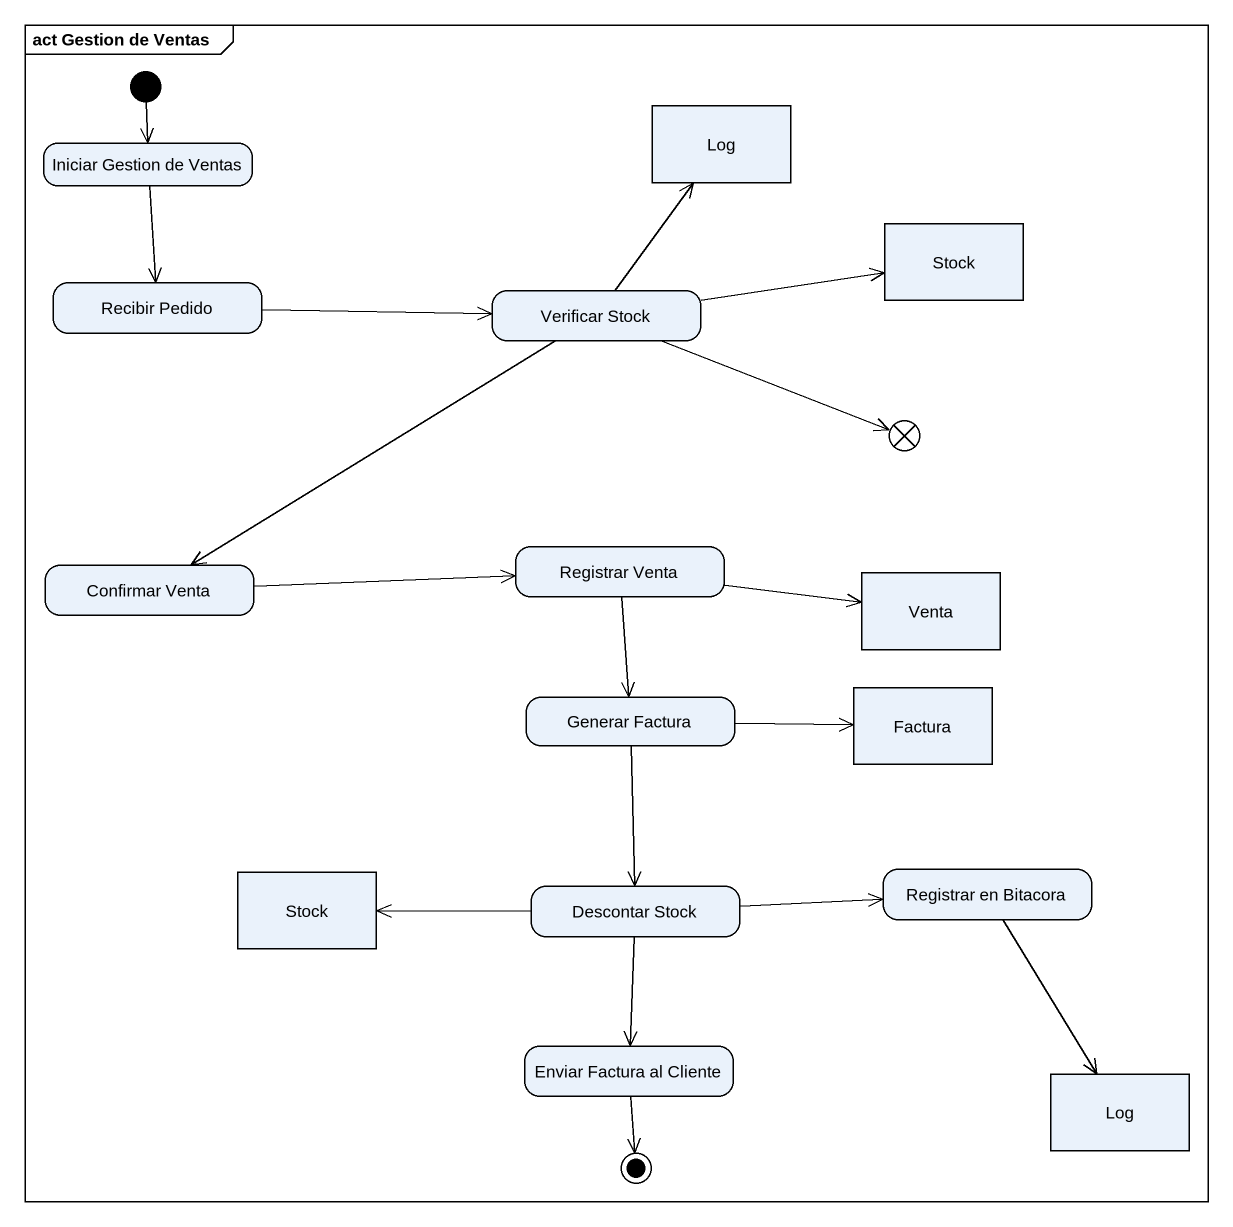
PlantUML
@startuml
mainframe act Gestion de Ventas
hide empty description
state "Iniciar Gestion de Ventas" as Iniciar_Gestion_de_Ventas
state Log <<object>>
state Stock <<object>>
state "Recibir Pedido" as Recibir_Pedido
state "Verificar Stock" as Verificar_Stock
state flowfinal1 <<end>>
state "Confirmar Venta" as Confirmar_Venta
state "Registrar Venta" as Registrar_Venta
state Venta <<object>>
state "Generar Factura" as Generar_Factura
state Factura <<object>>
state "Stock" as Stock_2 <<object>>
state "Registrar en Bitacora" as Registrar_en_Bitacora
state "Descontar Stock" as Descontar_Stock
state "Enviar Factura al Cliente" as Enviar_Factura_al_Cliente
state "Log" as Log_2 <<object>>
[*] --> Iniciar_Gestion_de_Ventas
Iniciar_Gestion_de_Ventas --> Recibir_Pedido
Recibir_Pedido -right-> Verificar_Stock
Verificar_Stock -up-> Log
Verificar_Stock -right-> Stock
Verificar_Stock -right-> flowfinal1
Verificar_Stock --> Confirmar_Venta
Confirmar_Venta -right-> Registrar_Venta
Registrar_Venta -right-> Venta
Registrar_Venta --> Generar_Factura
Generar_Factura -right-> Factura
Generar_Factura --> Descontar_Stock
Registrar_en_Bitacora --> Log_2
Descontar_Stock -left-> Stock_2
Descontar_Stock -right-> Registrar_en_Bitacora
Descontar_Stock --> Enviar_Factura_al_Cliente
Enviar_Factura_al_Cliente --> [*]
@enduml
